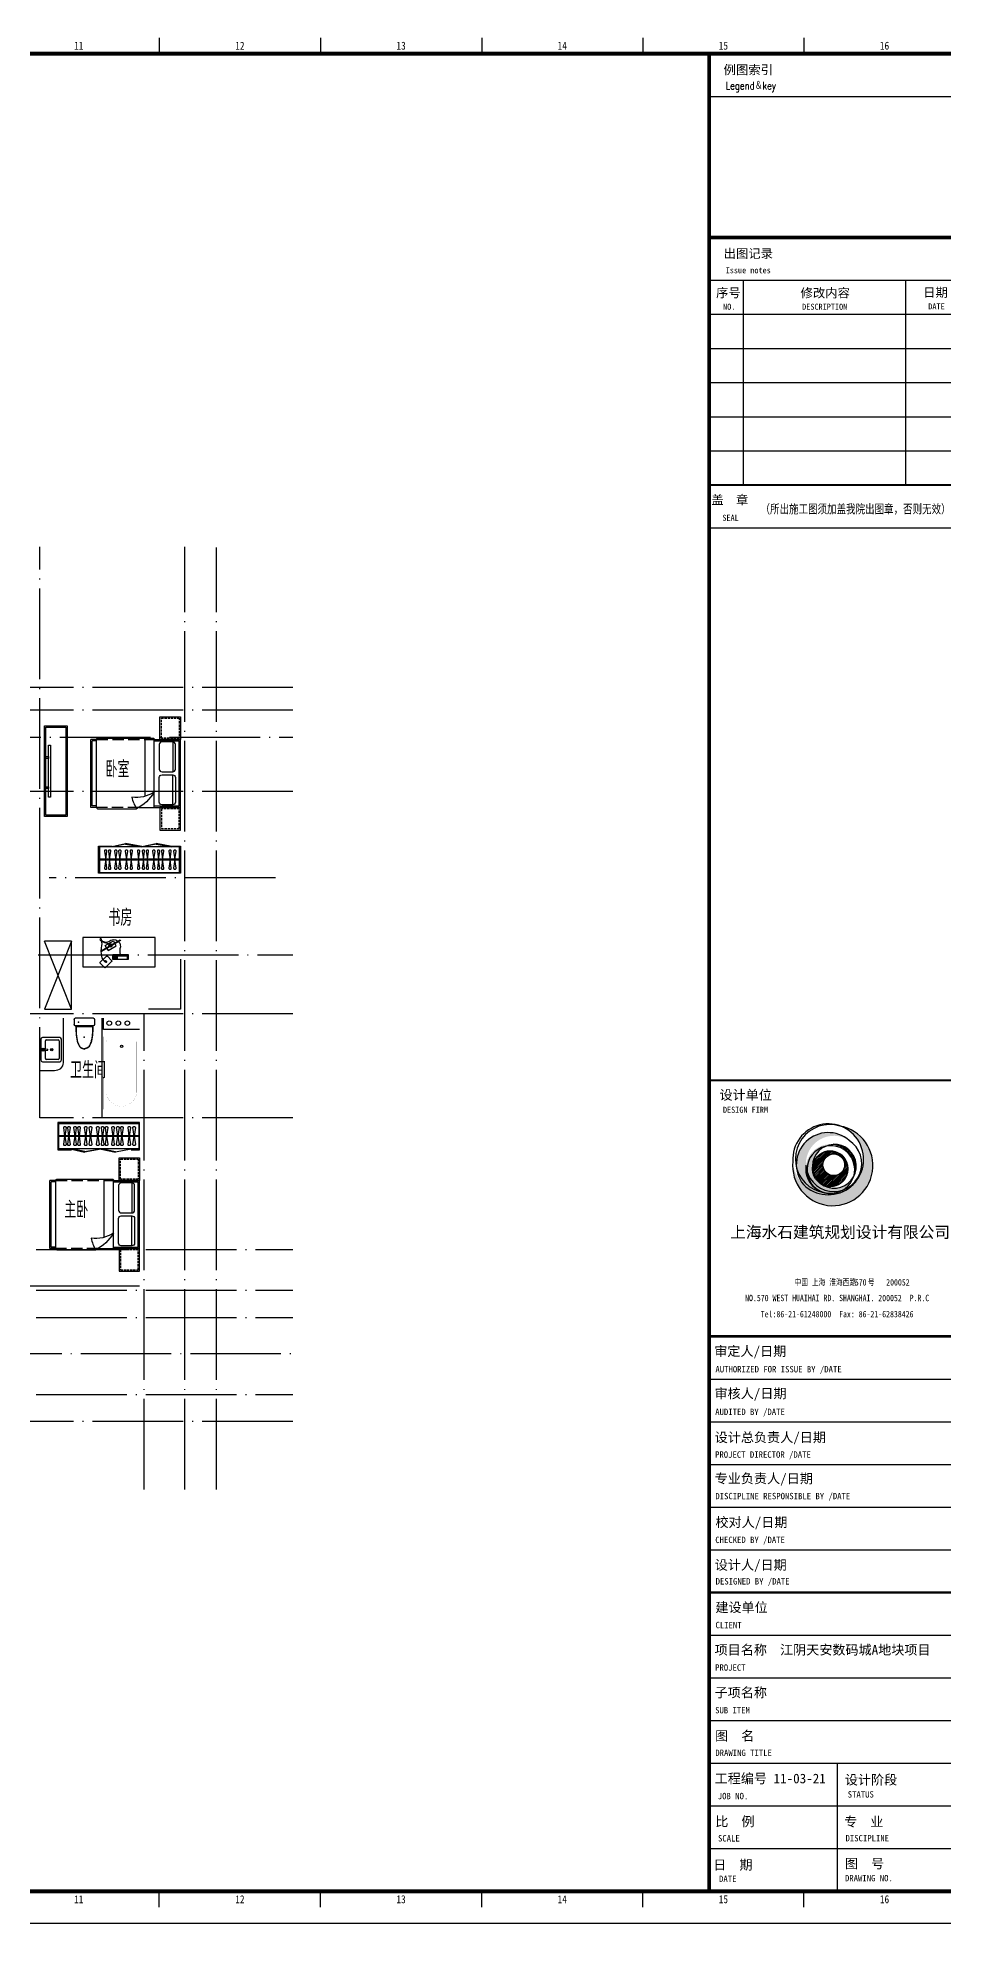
# Model space of a CAD drawing. Extents: x 921942 to 1159542, y -958603 to -790785.
# Drawn here: x 1078960 to 1098954, y -958603 to -917002 of the extents above; entities that cross this region are included whole.
import ezdxf
from ezdxf.enums import TextEntityAlignment as Align

# ---------------------------------------------------------------- set-up
doc = ezdxf.new("R2010")
doc.units = 0
doc.header["$LTSCALE"] = 1000
doc.header["$MEASUREMENT"] = 0
doc.linetypes.add('DASH', pattern=[0.35, 0.25, -0.1])
doc.linetypes.add('DOTE', pattern=[2.42, 2, -0.2, 0.02, -0.2])
doc.layers.get('0').update_dxf_attribs({"linetype": 'CONTINUOUS'})
for name, color, linetype in [('DOTE', 1, 'DOTE'), ('FACE', 2, 'CONTINUOUS'), ('TT', 7, 'CONTINUOUS'), ('厨卫', 8, 'CONTINUOUS'), ('图框', 255, 'CONTINUOUS'), ('家具', 8, 'CONTINUOUS'), ('看线', 2, 'CONTINUOUS')]:
    doc.layers.add(name, color=color, linetype=linetype)
doc.styles.add('SHEET1', font='romanc.shx', dxfattribs={"width": 0.65, "bigfont": 'tssdchn.shx'})
doc.styles.get("Standard").update_dxf_attribs({"font": 'GBENOR', "bigfont": 'GBCBIG'})
doc.styles.add('TKZ1', font='SIMHEI.TTF', dxfattribs={"width": 0.7})
doc.styles.add('图签栏', font='SimSun.ttf')

# ---------------------------------------------------------------- blocks, each defined once
blk = doc.blocks.new('A$C790473E3')
at = {"layer": 'FACE'}
blk.add_hatch(color=256, dxfattribs=at).paths.add_polyline_path([(12277, 22805, -0.43582423), (25158, 38243, 0.40349822), (8203, 25238, -0.61544517), (35207, 40694, 0.91316991), (6565, 13084, -0.18593916), (0, 27582, 2.29498981), (29364, 49669, -0.74337417), (29147, 8589, 0.27041132), (38508, 20344, -0.44566281), (20141, 12365, -0.32623171)])
h = blk.add_hatch(dxfattribs=at)
h.set_pattern_fill('ANSI31', color=256, scale=6118.035339, style=0)
h.set_pattern_definition([(45, (-835537.9, 198731.2), (-540.76303, 540.76303), [])])
h.paths.add_polyline_path([(34441, 22970, 1.00745479), (12277, 22805, 0.99260037)])
h.paths.add_polyline_path([(18828, 25457, -1), (32328, 25457, -1)], flags=16)
blk.add_circle((23359, 22970), 11082, dxfattribs=at)
at = {"layer": 'FACE', "color": 2}
blk.add_circle((25578, 25457), 6750, dxfattribs=at)
for centre, radius, start, end in [((24948, 24977), 25084, 174.038692, 79.861542), ((23075, 29161), 21450, 286.445455, 72.950093), ((22142, 25587), 19974, 49.145957, 218.751509), ((25605, 26152), 17427, 56.564441, 183.004516), ((23426, 22946), 15395, 83.539592, 171.435544), ((25891, 24539), 13724, 93.061268, 187.256224), ((22101, 28855), 22137, 183.29715, 225.430105), ((23359, 22970), 11082, 253.122954, 180.85108), ((25737, 24611), 13464, 245.440082, 341.523102), ((23754, 22488), 14908, 291.206809, 351.732962)]:
    blk.add_arc(centre, radius, start, end, dxfattribs=at)
blk = doc.blocks.new('图框2')
at = {"layer": '图框', "color": 0}
for p, q in [((57912, 58900), (57912, 58400)), ((62950, 58900), (62950, 58400)), ((67988, 58900), (67988, 58400)), ((73025, 58900), (73025, 58400)), ((78062, 58900), (78062, 58400)), ((75100, 57067), (83100, 57067)), ((75100, 52660), (83100, 52660)), ((75100, 51327), (83100, 51327)), ((76167, 51327), (76167, 44927)), ((81233, 51327), (81233, 44927)), ((75100, 50260), (83100, 50260)), ((75100, 49193), (83100, 49193)), ((75100, 48127), (83100, 48127)), ((75100, 47060), (83100, 47060)), ((75100, 45993), (83100, 45993)), ((75100, 44927), (83100, 44927)), ((75100, 43593), (83100, 43593)), ((75100, 43593), (83100, 43593)), ((75100, 17000), (83100, 17000)), ((75100, 15667), (83100, 15667)), ((75100, 14333), (83100, 14333)), ((75100, 13000), (83100, 13000)), ((75100, 11667), (83100, 11667)), ((75100, 9000), (83100, 9000)), ((75100, 7667), (83100, 7667)), ((75100, 6333), (83100, 6333)), ((75100, 5000), (83100, 5000)), ((79100, 5000), (79100, 1000)), ((75100, 3667), (83100, 3667)), ((75100, 2333), (83100, 2333)), ((57912, 500), (57912, 1000)), ((62950, 500), (62950, 1000)), ((67988, 500), (67988, 1000)), ((73025, 500), (73025, 1000)), ((78062, 500), (78062, 1000)), ((0, 0), (84100, 0))]:
    blk.add_line(p, q, dxfattribs=at)
at = {"layer": '图框', "color": 0, "const_width": 120}
blk.add_lwpolyline([(83100, 58400), (2500, 58400), (2500, 1000), (83100, 1000)], close=True, dxfattribs=at)
at = {"layer": '图框', "color": 0}
for points, const_width in [([(75100, 58400), (75100, 1000)], 120), ([(75100, 52660), (83100, 52660)], 120), ([(75100, 44927), (83100, 44927)], 66.7), ([(75100, 26333), (83100, 26333)], 66.7), ([(75100, 26333), (83100, 26333)], 60), ([(75100, 18333), (83100, 18333)], 80), ([(75100, 18333), (83100, 18333)], 66.7), ([(75100, 10333), (83100, 10333)], 80)]:
    blk.add_lwpolyline(points, dxfattribs=dict(at, const_width=const_width))
at = {"layer": '图框', "color": 0, "linetype": 'ByBlock', "xscale": 0.04999999701976776, "yscale": 0.05000000447034836, "zscale": 0.05}
blk.add_blockref('A$C790473E3', (77715, 22421), dxfattribs=at)
at = {"layer": '图框', "color": 0, "style": 'TKZ1'}
for s, height, width, p in [('11', 250, 0.85, (55394, 58650)), ('12', 250, 0.85, (60431, 58650)), ('13', 250, 0.85, (65469, 58650)), ('14', 250, 0.85, (70506, 58650)), ('15', 250, 0.85, (75544, 58650)), ('16', 250, 0.85, (80581, 58650)), ('中国 上海 淮海西路   号    ', 200, 0.75, (79264, 20033)), ('570     200052 ', 200, 0.75, (80571, 20021)), ('NO.570 WEST HUAIHAI RD. SHANGHAI. 200052  P.R.C', 200, 0.75, (79100, 19533)), ('Tel:86-21-61248000  Fax: 86-21-62838426', 200, 0.75, (79100, 19033)), ('11', 250, 0.85, (55394, 750)), ('12', 250, 0.85, (60431, 750)), ('13', 250, 0.85, (65469, 750)), ('14', 250, 0.85, (70506, 750)), ('15', 250, 0.85, (75544, 750)), ('16', 250, 0.85, (80581, 750))]:
    blk.add_text(s, height=height, dxfattribs=dict(at, width=width)).set_placement(p, align=Align.MIDDLE)
at = {"layer": '图框', "color": 0, "style": '图签栏'}
for s, height, p in [('例图索引', 282.8, (75551, 57759)), ('出图记录', 282.8, (75551, 52019)), ('Issue notes', 188.55, (75615, 51542)), ('序号', 282.8, (75315, 50792)), ('修改内容', 282.8, (77955, 50787)), ('日期', 282.8, (81788, 50803)), ('NO.', 188.6, (75534, 50402)), ('DESCRIPTION', 188.55, (78005, 50402)), ('DATE', 188.6, (81948, 50413)), ('盖  章', 282.8, (75167, 44324)), ('SEAL', 188.6, (75511, 43809)), ('DESIGN FIRM', 188.55, (75529, 25318)), ('审定人/日期', 300, (75260, 17722)), ('AUTHORIZED FOR ISSUE BY /DATE', 200, (75295, 17208)), ('审核人/日期', 300, (75266, 16402)), ('AUDITED BY /DATE', 200, (75288, 15876)), ('设计总负责人/日期', 300, (75272, 15030)), ('PROJECT DIRECTOR /DATE', 200, (75284, 14542)), ('专业负责人/日期', 300, (75272, 13744)), ('DISCIPLINE RESPONSIBLE BY /DATE', 200, (75292, 13246)), ('校对人/日期', 300, (75296, 12378)), ('CHECKED BY /DATE', 200, (75290, 11877)), ('设计人/日期', 300, (75274, 11045)), ('DESIGNED BY /DATE', 200, (75301, 10583)), ('建设单位', 300, (75293, 9720)), ('CLIENT', 200, (75297, 9217)), ('项目名称  江阴天安数码城A地块项目', 300, (75269, 8393)), ('PROJECT', 200, (75285, 7890)), ('子项名称  ', 300, (75269, 7060)), ('SUB ITEM', 200, (75285, 6557)), ('图  名', 300, (75285, 5706)), ('DRAWING TITLE', 200, (75291, 5224)), ('工程编号 11-03-21', 300, (75271, 4374)), ('设计阶段', 300, (79340, 4335)), ('STATUS', 200, (79430, 3927)), ('JOB NO.', 200, (75369, 3875)), ('比  例', 300, (75290, 3030)), ('专  业', 300, (79318, 3025)), ('SCALE', 200, (75375, 2555)), ('DISCIPLINE', 200, (79361, 2559)), ('日  期', 300, (75226, 1677)), ('图  号', 300, (79342, 1717)), ('DATE', 200, (75408, 1290)), ('DRAWING NO.', 200, (79344, 1311))]:
    blk.add_text(s, height=height, dxfattribs=at).set_placement(p)
at = {"layer": '图框', "color": 0}
for s, height, style, width, p in [('Legend＆key', 240, 'SHEET1', 0.8, (75615, 57282)), ('（所出施工图须加盖我院出图章，否则无效）', 282.83, '图签栏', 0.75, (76705, 44040))]:
    blk.add_text(s, height=height, dxfattribs=dict(at, style=style, width=width)).set_placement(p)
for s, height, style, p in [('设计单位', 300, '图签栏', (76241, 25883)), ('上海水石建筑规划设计有限公司', 360, 'TKZ1', (79192, 21597))]:
    blk.add_text(s, height=height, dxfattribs=dict(at, style=style)).set_placement(p, align=Align.MIDDLE)
blk = doc.blocks.new('dgfgf')
at = {"layer": '家具'}
blk.add_lwpolyline([(7597, -62676), (7147, -62676), (7147, -63176), (7597, -63176), (7597, -62676), (7517, -62676)], dxfattribs=at)
at = {"layer": '家具', "color": 251, "linetype": 'DASH', "ltscale": 0.2}
blk.add_lwpolyline([(7567, -62706), (7177, -62706), (7177, -63146), (7567, -63146)], close=True, dxfattribs=at)
blk = doc.blocks.new('A$C72813290')
at = {"layer": '家具'}
for p, q in [((579, 2000), (0, 2000)), ((0, 500), (0, 2000)), ((30, 530), (30, 1970)), ((579, 1970), (30, 1970)), ((170, 1945), (170, 1283)), ((579, 500), (579, 2010)), ((1830, 2030), (599, 2030)), ((779, 753), (779, 2030)), ((1850, 500), (1850, 2000)), ((1850, 2000), (1980, 2000)), ((1850, 1970), (1950, 1970)), ((1950, 530), (1950, 1970)), ((1980, 500), (1980, 2000)), ((170, 555), (170, 1217)), ((912, 500), (0, 500)), ((579, 530), (30, 530)), ((1830, 470), (967, 470)), ((1850, 530), (1950, 530)), ((1850, 500), (1980, 500))]:
    blk.add_line(p, q, dxfattribs=at)
at = {"layer": '家具', "linetype": 'DASH'}
for p, q in [((1850, 2000), (579, 2000)), ((912, 500), (1850, 500))]:
    blk.add_line(p, q, dxfattribs=at)
at = {"layer": '家具'}
for points in [[(170, 1945), (405, 1945, -0.414214), (465, 1885), (465, 1343, -0.414214), (405, 1283), (170, 1283, -0.414214), (110, 1343), (110, 1885, -0.414214)], [(170, 555), (405, 555, 0.414214), (465, 615), (465, 1157, 0.414214), (405, 1217), (170, 1217, 0.414214), (110, 1157), (110, 615, 0.414214)]]:
    blk.add_lwpolyline(points, format="xyb", close=True, dxfattribs=at)
blk.add_lwpolyline([(579, 833, 0.180302), (1071, 725, -0.088637), (967, 470, 28871.271551)], format="xyb", dxfattribs=at)
for centre, radius, start, end in [((599, 2010), 20, 90, 180), ((1819, 2001), 30.7, 357.6884, 69.6917), ((1392, 1313), 944, 210.6075, 243.2773), ((1819, 499), 30.7, 290.3566, 2.3152)]:
    blk.add_arc(centre, radius, start, end, dxfattribs=at)
blk.add_blockref('dgfgf', (-7147, 65176), dxfattribs=at)
at = {"layer": '家具', "xscale": -1, "rotation": 180}
blk.add_blockref('dgfgf', (-7147, -62676), dxfattribs=at)
blk = doc.blocks.new('sderg fhfgjghj')
at = {"layer": '家具'}
blk.add_line((934, 186), (934, 206), dxfattribs=at)
at = {"layer": '家具', "color": 8}
for p, q in [((-553, -83), (1212, -84)), ((-553, -103), (1212, -104))]:
    blk.add_line(p, q, dxfattribs=at)
at = {"layer": '家具'}
for points in [[(-390, 187), (-390, 207), (-573, 207), (-573, -393), (1232, -394), (1232, 206), (934, 206)], [(-388, 187), (934, 186), (1212, 186), (1212, -374), (-553, -373), (-553, 187), (-388, 187)]]:
    blk.add_lwpolyline(points, dxfattribs=at)
at = {"layer": '家具', "color": 8}
for points in [[(-479, -280), (-452, -93), (-479, 93, -0.459921), (-459, 117), (-445, 117, -0.459921), (-425, 93), (-452, -93), (-425, -280, -0.459921), (-445, -303), (-459, -303, -0.459921)], [(-372, -280), (-346, -93), (-372, 93, -0.459921), (-353, 117), (-338, 117, -0.459921), (-319, 93), (-346, -93), (-319, -280, -0.459921), (-338, -303), (-353, -303, -0.459921)], [(-209, -280), (-182, -93), (-209, 93, -0.459921), (-189, 117), (-175, 117, -0.459921), (-155, 93), (-182, -93), (-155, -280, -0.459921), (-175, -303), (-189, -303, -0.459921)], [(-120, -280), (-93, -93), (-120, 93, -0.459921), (-100, 117), (-86, 117, -0.459921), (-66, 93), (-93, -93), (-66, -280, -0.459921), (-86, -303), (-100, -303, -0.459921)], [(-13, -280), (13, -93), (-13, 93, -0.459921), (6, 117), (21, 117, -0.459921), (40, 93), (13, -93), (40, -280, -0.459921), (21, -303), (6, -303, -0.459921)], [(128, -280), (155, -93), (128, 93, -0.459921), (148, 117), (162, 117, -0.459921), (182, 93), (155, -93), (182, -280, -0.459921), (162, -303), (148, -303, -0.459921)], [(217, -280), (244, -93), (217, 93, -0.459921), (236, 117), (251, 117, -0.459921), (270, 93), (244, -93), (270, -280, -0.459921), (251, -303), (236, -303, -0.459921)], [(323, -280), (350, -93), (323, 93, -0.459921), (343, 117), (357, 117, -0.459921), (377, 93), (350, -93), (377, -280, -0.459921), (357, -303), (343, -303, -0.459921)], [(483, -280), (510, -93), (483, 93, -0.459921), (503, 117), (518, 117, -0.459921), (537, 93), (510, -93), (537, -280, -0.459921), (518, -303), (503, -303, -0.459921)], [(590, -280), (617, -93), (590, 93, -0.459921), (610, 117), (624, 117, -0.459921), (644, 93), (617, -93), (644, -280, -0.459921), (624, -303), (610, -303, -0.459921)], [(737, -280), (764, -93), (737, 93, -0.459921), (757, 117), (771, 117, -0.459921), (791, 93), (764, -93), (791, -280, -0.459921), (771, -303), (757, -303, -0.459921)], [(826, -280), (852, -93), (826, 93, -0.459921), (845, 117), (860, 117, -0.459921), (879, 93), (852, -93), (879, -280, -0.459921), (860, -303), (845, -303, -0.459921)], [(961, -280), (988, -93), (961, 93, -0.459921), (981, 117), (995, 117, -0.459921), (1015, 93), (988, -93), (1015, -280, -0.459921), (995, -303), (981, -303, -0.459921)], [(1049, -280), (1076, -93), (1049, 93, -0.459921), (1069, 117), (1083, 117, -0.459921), (1103, 93), (1076, -93), (1103, -280, -0.459921), (1083, -303), (1069, -303, -0.459921)]]:
    blk.add_lwpolyline(points, format="xyb", close=True, dxfattribs=at)
at = {"layer": '家具'}
for points in [[(-388, 196), (-40, 259), (-39, 250), (-386, 187)], [(276, 196), (-40, 259), (-42, 250), (274, 187)], [(278, 196), (640, 259), (642, 249), (280, 186)], [(934, 196), (640, 259), (638, 249), (932, 186)]]:
    blk.add_lwpolyline(points, close=True, dxfattribs=at)
blk = doc.blocks.new('A$C2FB07499')
at = {"layer": '家具', "ltscale": 0.5}
blk.add_lwpolyline([(500, 0), (0, 0), (0, 2000), (500, 2000)], close=True, dxfattribs=at)
at = {"layer": '家具', "color": 251, "ltscale": 40}
for points in [[(470, 30), (30, 30), (30, 1970), (470, 1970)], [(368, 1572), (415, 1572), (415, 428), (368, 428)], [(415, 1381), (480, 1381), (480, 1343), (415, 1343)], [(415, 717), (480, 717), (480, 679), (415, 679)]]:
    blk.add_lwpolyline(points, close=True, dxfattribs=at)
blk = doc.blocks.new('asfdgfh')
at = {"layer": '厨卫', "ltscale": 100}
for p, q in [((-266, -207, 0), (-266, -92, 0)), ((159, -67, 0), (-241, -67, 0)), ((159, -232, 0), (-241, -232, 0)), ((145, -40, 0), (-228, -40, 0)), ((184, -207, 0), (184, -92, 0))]:
    blk.add_line(p, q, dxfattribs=at)
for centre, radius, start, end in [((-241, -92, 0), 25, 90, 180), ((-241, -207, 0), 25, 180, 270), ((-261, -39, 0), 33.7, 303.6157, 10.847), ((178, -39, 0), 33.9, 169.3113, 235.1347), ((159, -92, 0), 25, 0, 90), ((159, -207, 0), 25, 270, 0)]:
    blk.add_arc(centre, radius, start, end, dxfattribs=at)
for points, knots in [([(-227, -33, 0), (-227, 85, 0), (-226, 243, 0), (-137, 424, 0), (-69, 441, 0), (-41, 448, 0)], [0, 0, 0, 0, 355.24272, 473.249847, 556.576042, 556.576042, 556.576042, 556.576042]), ([(-222, -41, 0), (-222, -2, 0), (-222, 29, 0), (-220, 90, 0), (-219, 121, 0), (-213, 182, 0), (-208, 213, 0), (-198, 258, 0), (-194, 273, 0), (-187, 296, 0), (-184, 303, 0), (-180, 315, 0), (-179, 319, 0), (-176, 326, 0), (-174, 330, 0), (-170, 341, 0), (-167, 348, 0), (-160, 363, 0), (-156, 369, 0), (-148, 382, 0), (-143, 389, 0), (-134, 400, 0), (-129, 405, 0), (-121, 412, 0), (-118, 414, 0), (-112, 418, 0), (-109, 420, 0), (-102, 423, 0), (-99, 425, 0), (-92, 428, 0), (-89, 429, 0), (-78, 433, 0), (-71, 435, 0), (-56, 440, 0), (-48, 441, 0), (-40, 443, 0)], [0, 0, 0, 0, 92.762674, 92.762674, 185.525347, 185.525347, 278.288021, 278.288021, 324.669358, 324.669358, 347.860026, 347.860026, 359.45536, 359.45536, 371.050694, 371.050694, 394.241363, 394.241363, 417.432031, 417.432031, 440.6227, 440.6227, 463.813368, 463.813368, 475.408702, 475.408702, 487.004036, 487.004036, 498.599371, 498.599371, 510.194705, 510.194705, 533.385373, 533.385373, 556.576042, 556.576042, 556.576042, 556.576042]), ([(140, -40, 0), (140, -2, 0), (139, 29, 0), (138, 90, 0), (136, 121, 0), (130, 182, 0), (125, 213, 0), (115, 258, 0), (111, 273, 0), (104, 296, 0), (101, 303, 0), (97, 315, 0), (96, 319, 0), (93, 326, 0), (92, 330, 0), (87, 341, 0), (84, 348, 0), (77, 363, 0), (73, 369, 0), (65, 382, 0), (61, 389, 0), (51, 400, 0), (46, 405, 0), (38, 412, 0), (35, 414, 0), (29, 418, 0), (26, 420, 0), (20, 423, 0), (16, 425, 0), (10, 428, 0), (6, 429, 0), (-4, 433, 0), (-12, 435, 0), (-27, 440, 0), (-35, 441, 0), (-43, 443, 0)], [0, 0, 0, 0, 92.762674, 92.762674, 185.525347, 185.525347, 278.288021, 278.288021, 324.669358, 324.669358, 347.860026, 347.860026, 359.45536, 359.45536, 371.050694, 371.050694, 394.241363, 394.241363, 417.432031, 417.432031, 440.6227, 440.6227, 463.813368, 463.813368, 475.408702, 475.408702, 487.004036, 487.004036, 498.599371, 498.599371, 510.194705, 510.194705, 533.385373, 533.385373, 556.576042, 556.576042, 556.576042, 556.576042]), ([(145, -33, 0), (144, 85, 0), (143, 243, 0), (54, 424, 0), (-13, 441, 0), (-41, 448, 0)], [0, 0, 0, 0, 355.24272, 473.249847, 556.576042, 556.576042, 556.576042, 556.576042])]:
    blk.add_open_spline(points, degree=3, knots=knots, dxfattribs=at)
at = {"layer": '厨卫'}
for p in [(-42, 189, 0), (-171, -149, 0)]:
    blk.add_point(p, dxfattribs=at)
blk = doc.blocks.new('dfdsf')
at = {"layer": '家具'}
for p, q in [((-6119, -27345), (-6119, -27726)), ((-5626, -27307), (-6081, -27307)), ((-5588, -27726), (-5588, -27345)), ((-6081, -27765), (-5626, -27765))]:
    blk.add_line(p, q, dxfattribs=at)
at = {"layer": '家具', "color": 8}
for p, q in [((-6068, -27695), (-6068, -27428)), ((-6049, -27409), (-5869, -27409)), ((-5872, -27364), (-5886, -27364)), ((-5867, -27351), (-5876, -27341)), ((-5867, -27377), (-5876, -27387)), ((-5870, -27392), (-5866, -27466)), ((-5854, -27345), (-5854, -27332)), ((-5854, -27383), (-5854, -27396)), ((-5837, -27392), (-5841, -27466)), ((-5831, -27341), (-5840, -27350)), ((-5831, -27387), (-5840, -27377)), ((-5838, -27409), (-5658, -27409)), ((-5835, -27364), (-5821, -27364)), ((-5639, -27428), (-5639, -27695)), ((-5658, -27714), (-6049, -27714)), ((-5866, -27466), (-5841, -27466))]:
    blk.add_line(p, q, dxfattribs=at)
for centre, radius in [((-5854, -27364), 32.3), ((-5854, -27364), 18.8), ((-5855, -27549), 25.4), ((-5855, -27549), 16)]:
    blk.add_circle(centre, radius, dxfattribs=at)
at = {"layer": '家具'}
for centre, start, end in [((-6081, -27345), 90, 180), ((-5626, -27345), 0, 90), ((-6081, -27726), 180, 270), ((-5626, -27726), 270, 0)]:
    blk.add_arc(centre, 38.1, start, end, dxfattribs=at)
at = {"layer": '家具', "color": 8}
for centre, start, end in [((-6049, -27428), 90, 180), ((-5658, -27428), 0, 90), ((-6049, -27695), 180, 270), ((-5658, -27695), 270, 0)]:
    blk.add_arc(centre, 19.1, start, end, dxfattribs=at)
blk = doc.blocks.new('monitor')
at = {"layer": '家具'}
for p, q in [((1213982, -498635), (1213982, -498650)), ((1214012, -498635), (1214012, -498650))]:
    blk.add_line(p, q, dxfattribs=at)
for points in [[(1213797, -498665), (1214197, -498665), (1214197, -498650), (1213797, -498650)], [(1213982, -498635), (1214012, -498635), (1214012, -498620), (1213982, -498620)], [(1213987, -498635), (1214007, -498635), (1214007, -498650), (1213987, -498650)]]:
    blk.add_lwpolyline(points, close=True, dxfattribs=at)
for points in [[(1214082, -498650), (1214082, -498605), (1213912, -498605), (1213912, -498650)], [(1214082, -498665), (1214082, -498710), (1213912, -498710), (1213912, -498665)]]:
    blk.add_lwpolyline(points, dxfattribs=at)
for start, end in [(120, 180), (210, 330), (0, 60)]:
    blk.add_arc((1213997, -498650), 30, start, end, dxfattribs=at)
blk = doc.blocks.new('keyborad')
at = {"layer": '家具'}
for points in [[(1214046, -499984), (1214325, -499984), (1214325, -499891), (1214046, -499891)], [(1214055, -499905), (1214247, -499905), (1214247, -499912), (1214055, -499912)], [(1214055, -499920), (1214247, -499920), (1214247, -499977), (1214055, -499977)], [(1214252, -499905), (1214283, -499905), (1214283, -499912), (1214252, -499912)], [(1214252, -499920), (1214283, -499920), (1214283, -499962), (1214252, -499962)], [(1214287, -499920), (1214318, -499920), (1214318, -499977), (1214287, -499977)]]:
    blk.add_lwpolyline(points, close=True, dxfattribs=at)
blk = doc.blocks.new('com')
at = {"layer": '家具'}
for p, q in [((1214280, -499611), (1214282, -499613)), ((1214281, -499613), (1214289, -499632))]:
    blk.add_line(p, q, dxfattribs=at)
for points in [[(1213891, -499544, -0.353754), (1213926, -499692, 0.387634), (1213919, -499858, 0.387634)], [(1213891, -499544, -0.222136), (1213950, -499639, 0.247528), (1214002, -499714, 1.194978)], [(1213891, -499544, 0.157264), (1213998, -499559, -0.115899), (1214201, -499561, -0.228917), (1214276, -499604, 0.669925)], [(1213930, -499869, 0.285337), (1214057, -499894, -0.150591), (1214161, -499902)], [(1214288, -499653, -0.102482), (1214276, -499632, -0.140335), (1214276, -499620, -0.497592), (1214290, -499614, 0.497592)], [(1214305, -499645, 0.102482), (1214298, -499623, 0.140335), (1214290, -499614, 0.497592), (1214276, -499620, -0.497592)], [(1214305, -499645, -0.825627), (1214288, -499653, -4.21376)]]:
    blk.add_lwpolyline(points, format="xyb", dxfattribs=at)
blk.add_lwpolyline([(1214292, -499741), (1214398, -499630, 0.414214), (1214398, -499611), (1214320, -499536, 0.414214), (1214301, -499537), (1214195, -499647, 0.414214), (1214195, -499666), (1214273, -499741, 0.414214)], format="xyb", close=True, dxfattribs=at)
blk.add_lwpolyline([(1214276, -499605), (1214279, -499611), (1214281, -499610), (1214277, -499604)], close=True, dxfattribs=at)
blk.add_circle((1213891, -499544), 15, dxfattribs=at)
blk.add_arc((1214283, -499617), 17, 248.1471, 338.0484, dxfattribs=at)
at = {"layer": '家具', "rotation": 59.99999999993759}
blk.add_blockref('monitor', (175155, -1301750), dxfattribs=at)
at = {"layer": '看线', "rotation": 90}
blk.add_blockref('keyborad', (714270, -1714087), dxfattribs=at)
blk = doc.blocks.new('_E4')
at = {"const_width": 1.5}
for points in [[(-750, -750), (-750, 0)], [(-750, 0), (750, 0)], [(750, 0), (750, -750)], [(670, -86), (670, -660)], [(750, -750), (-750, -750)]]:
    blk.add_lwpolyline(points, dxfattribs=at)
for points in [[(-399, -56, 0.387266), (-690, -373, 0.387266)], [(-399, -690, -0.387266), (-690, -373, -0.387266)], [(670, -86, 0.423143), (640, -56), (-399, -56)], [(670, -660, -0.423143), (640, -690), (-399, -690)]]:
    blk.add_lwpolyline(points, format="xyb", dxfattribs=at)
for radius in [25, 23]:
    blk.add_circle((550, -375), radius)
at = {"width": 0.8, "flags": 9}
for tag in ['XSIZE', 'YSIZE']:
    blk.add_attdef(tag, (0, 0), '', height=0.5, dxfattribs=at)

msp = doc.modelspace()

# ---------------------------------------------------------------- linework, layer by layer
at = {"layer": 'DOTE', "linetype": 'DOTE'}
for p, q in [((1079010, -940835), (1079010, -928235)), ((1082210, -949035), (1082210, -928235)), ((1084591, -931335), (1052310, -931335)), ((1084591, -931835), (1052310, -931835)), ((1062510, -932435), (1084591, -932435)), ((1084591, -933635), (1052310, -933635)), ((1084210, -935535), (1079210, -935535)), ((1071710, -937235), (1084591, -937235)), ((1081310, -949035), (1081310, -938535)), ((1084591, -940835), (1079010, -940835)), ((1052310, -943735), (1084591, -943735)), ((1052310, -944635), (1084591, -944635)), ((1052310, -945235), (1084591, -945235)), ((1067810, -946035), (1084591, -946035)), ((1052310, -946935), (1084591, -946935)), ((1084591, -947535), (1052310, -947535))]:
    msp.add_line(p, q, dxfattribs=at)
at = {"layer": 'DOTE', "color": 1, "linetype": 'DOTE'}
for p, q in [((1082910, -949035), (1082910, -928249)), ((1084591, -938535), (1052310, -938535)), ((1082910, -949035), (1082910, -949035)), ((1082910, -949035), (1082910, -949035)), ((1082910, -949035), (1082910, -949035))]:
    msp.add_line(p, q, dxfattribs=at)
at = {"layer": '厨卫'}
for p, q in [((1080386, -940835), (1080386, -938635)), ((1080410, -938885), (1080410, -938635)), ((1081210, -938885), (1080410, -938885))]:
    msp.add_line(p, q, dxfattribs=at)
for centre in [(1080540, -938743), (1080740, -938743), (1080940, -938743)]:
    msp.add_circle(centre, 50, dxfattribs=at)
at = {"layer": '家具'}
msp.add_lwpolyline([(1079953, -936852), (1079953, -937502), (1081553, -937502), (1081553, -936852)], close=True, dxfattribs=at)
for points in [[(1079110, -938435), (1079710, -938435), (1079710, -936935), (1079110, -936935)], [(1079710, -936935), (1079110, -938435)], [(1079710, -938435), (1079110, -936935)]]:
    msp.add_lwpolyline(points, dxfattribs=at)
msp.add_lwpolyline([(1079010, -939785), (1079334, -939785, 0.403389), (1079533, -939615), (1079533, -938635)], format="xyb", dxfattribs=at)
at = {"layer": '看线'}
for points in [[(1082110, -937335), (1082110, -938435), (1081410, -938435)], [(1078460, -944535), (1081210, -944535)]]:
    msp.add_lwpolyline(points, dxfattribs=at)

# ---------------------------------------------------------------- block references
at = {"layer": '厨卫', "xscale": -1, "rotation": 180}
msp.add_blockref('asfdgfh', (1080031, -938867, 0), dxfattribs=at)
at = {"layer": '厨卫', "xscale": 1.066699999966659, "yscale": 1.066699999966659, "zscale": 1.0667, "rotation": 90}
msp.add_blockref('_E4', (1080413, -939842), dxfattribs=at)
at = {"layer": '图框', "color": 0, "linetype": 'ByBlock', "xscale": 0.7063020216301084, "yscale": 0.7063020213972777, "zscale": 0.7063020214030876}
msp.add_blockref('图框2', (1040742, -958603), dxfattribs=at)
at = {"layer": '家具'}
for name, p, rotation in [('A$C2FB07499', (1079610, -932184), 180), ('dfdsf', (1051720, -933474), 89.99999994663915), ('sderg fhfgjghj', (1080637, -941329), 180)]:
    msp.add_blockref(name, p, dxfattribs=dict(at, rotation=rotation))
at = {"layer": '家具', "xscale": -1}
for name, p in [('A$C72813290', (1082110, -934482)), ('sderg fhfgjghj', (1081537, -935042)), ('A$C72813290', (1081210, -944212))]:
    msp.add_blockref(name, p, dxfattribs=at)
at = {"layer": '家具', "xscale": -1.215737044345587, "yscale": 1.215737044578418, "zscale": 1.215737044577628, "rotation": 90.0000000219459}
msp.add_blockref('com', (473037, 538874), dxfattribs=at)

# ---------------------------------------------------------------- texts
at = {"layer": 'TT', "color": 0, "linetype": 'Continuous'}
for s, p in [('卧室', (1080457, -933323)), ('书房', (1080521, -936597)), ('卫生间', (1079675, -939960)), ('主卧', (1079547, -943043))]:
    msp.add_text(s, height=367.5, dxfattribs=at).set_placement(p)

doc.saveas('drawing.dxf')
